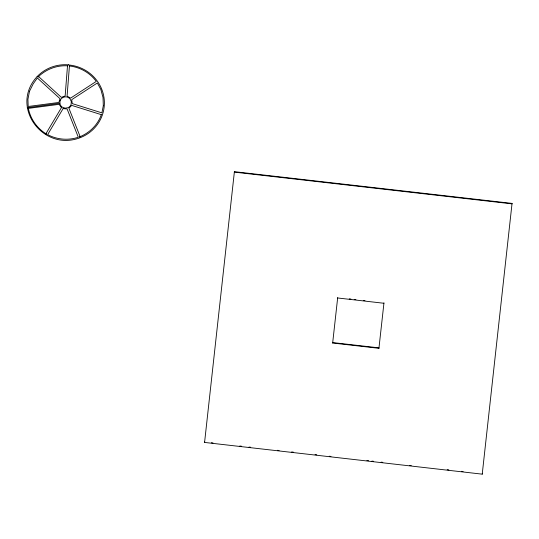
<?xml version="1.0" encoding="UTF-8"?>
<svg xmlns="http://www.w3.org/2000/svg" width="539" height="539" viewBox="0 0 539 539"><rect width="100%" height="100%" fill="white"/><g stroke="black" fill="none" stroke-linecap="round" stroke-linejoin="round"><path stroke-width="0.81" d="M204.577 442.431L234.398 171.678L512.05 203.405L482.23 474.158L204.577 442.431L204.665 441.987M332.657 343.02L332.738 342.582L379.018 347.871L378.93 348.309L332.657 343.02L337.697 297.528M378.93 348.309L383.97 302.817M234.398 171.678L234.31 172.123L511.962 203.85L512.05 203.405M482.23 474.158L482.317 473.72M37.178 76.558L37.245 76.457C9.318 106.304 42.696 151.722 79.711 137.863L79.752 137.843A38.747 37.69 10.8 0 0 103.96 97.384A38.747 37.69 10.8 0 0 68.648 64.97M68.547 64.848L68.581 64.842A38.747 37.69 10.8 0 0 37.285 76.43M27.213 107.699L59.869 103.293M349.265 298.849L350.916 299.037M354.224 299.414L355.875 299.603M363.313 300.459L364.964 300.647M337.609 297.973L383.889 303.262M211.355 442.755L213.026 442.943M239.788 446.002L241.459 446.191M248.984 447.053L250.662 447.242M277.423 450.301L279.094 450.496M291.639 451.931L293.31 452.12M315.052 454.606L316.73 454.795M329.275 456.23L330.946 456.418M366.904 460.528L368.575 460.724M371.923 461.101L373.594 461.296M381.12 462.152L382.798 462.347M409.559 465.406L411.23 465.595M447.188 469.705L448.866 469.893M461.411 471.329L463.082 471.517M67.503 65.825L65.138 95.962L61.345 97.343L38.451 76.43L37.973 77.104C45.714 69.416 56.582 65.138 67.503 65.825M69.437 65.974L67.072 96.131L70.602 98.118L96.265 81.396C89.959 72.785 80.028 67.159 69.437 65.974M29.51 91.232L27.92 99.304L28.183 106.5L58.852 102.457L60.011 98.704L37.339 77.993L33.189 83.848L29.51 91.232M103.313 105.711L101.905 112.867L72.26 103.609L71.707 99.681L97.357 82.972L100.84 89.467L103.016 97.465L103.313 105.711M60.112 100.584L59.883 103.508A5.821 5.666 10.8 0 0 62.315 107.167L65.158 108.171L68.116 107.659A5.821 5.666 10.8 0 0 71.087 104.451L71.316 101.527L70.016 98.873A5.821 5.666 10.8 0 0 66.041 96.872C63.521 96.67 60.995 98.199 60.112 100.584M101.332 114.666C97.775 124.954 89.413 133.025 79.354 136.973L80.196 136.765L68.918 108.285L71.694 105.381L101.332 114.666M61.426 107.652L45.849 133.847L46.644 134.191C37.009 128.457 30.096 118.654 28.223 107.564L28.25 108.4L59.135 104.33L61.426 107.652M63.097 108.622L47.634 134.629C56.972 139.648 68.264 140.632 78.31 137.236L67.112 108.959L63.097 108.622"/></g></svg>
